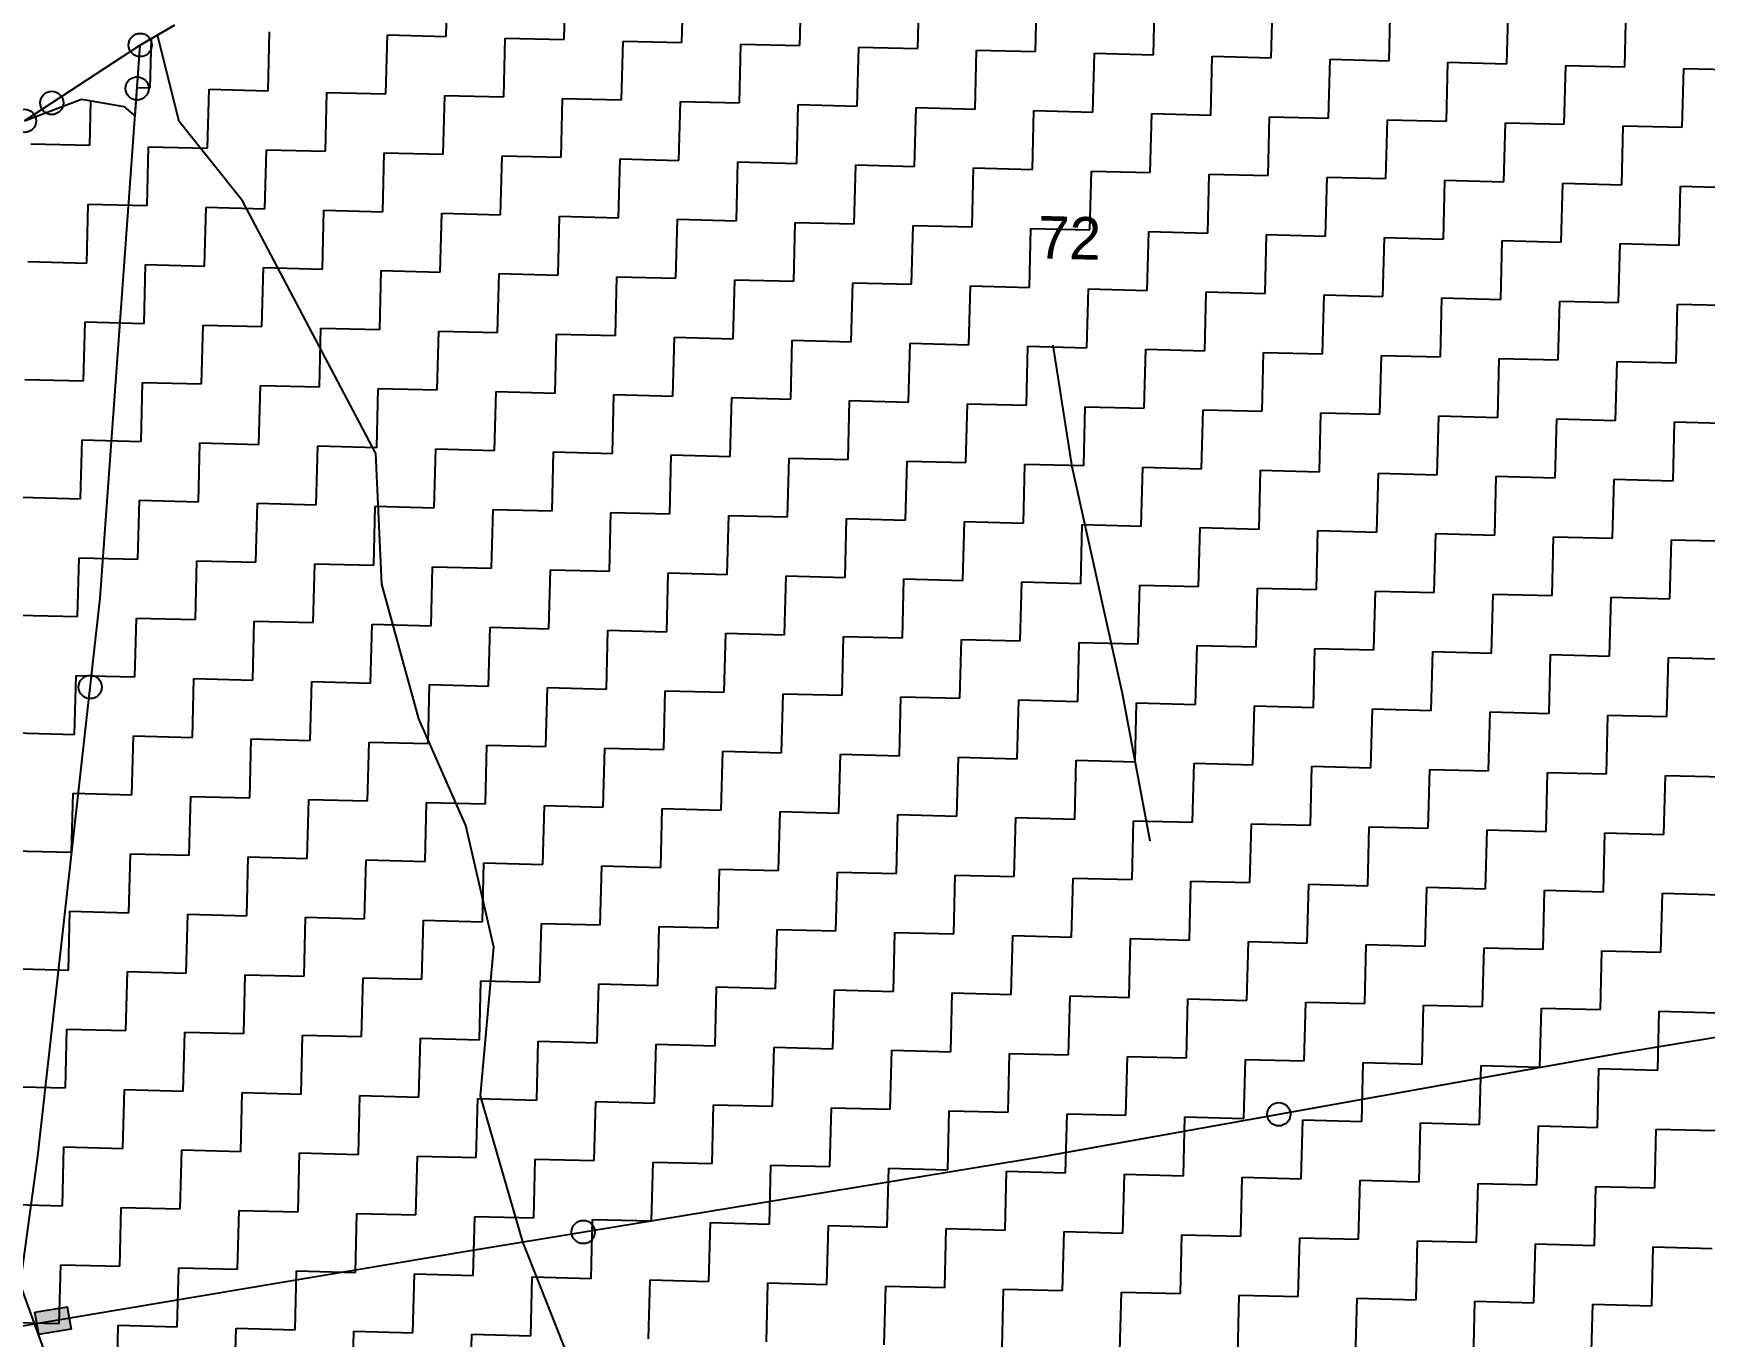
# Model space of a CAD drawing. Header units: metres. Extents: x 295068 to 298038, y 2018465 to 2021372.
# Drawn here: x 295712.2 to 296068.6, y 2019500.6 to 2019778.6 of the extents above; entities that cross this region are included whole.
import ezdxf
from ezdxf.enums import TextEntityAlignment as Align

# ---------------------------------------------------------------- set-up
doc = ezdxf.new("R2010")
doc.units = ezdxf.units.M
doc.header["$MEASUREMENT"] = 0
for name, color, linetype in [('LINE_WATER', 4, 'Continuous'), ('POLY_HATCH', 12, 'Continuous'), ('POLY_PARCEL', 6, 'Continuous'), ('TEXT_PARCEL', 7, 'Continuous')]:
    doc.layers.add(name, color=color, linetype=linetype)
doc.styles.add('TEXT_MAP', font='', dxfattribs={"height": 2.5})
doc.styles.get('TEXT_MAP').set_extended_font_data('Kruti Dev 050')

msp = doc.modelspace()

# ---------------------------------------------------------------- hatches: boundary and pattern name
msp.add_hatch(color=256).paths.add_polyline_path([(295720.19, 2019502.22), (295719.38, 2019506.99), (295712.48, 2019505.83), (295713.29, 2019501.06)])

# ---------------------------------------------------------------- linework, layer by layer
msp.add_lwpolyline([(295648.92, 2019678.11), (295747.06, 2019407.59)])
msp.add_lwpolyline([(295712.48, 2019505.83), (295719.38, 2019506.99), (295720.19, 2019502.22), (295713.29, 2019501.06)], close=True)
for centre in [(295734.95, 2019776.08), (295734.28, 2019766.83), (295716.08, 2019763.73), (295710.24, 2019759.91), (295724.29, 2019639.16), (295977.78, 2019548.04), (295829.44, 2019522.94)]:
    msp.add_circle(centre, 2.48)
at = {"layer": 'LINE_WATER'}
for p, q in [((295743.28, 2019759.76), (295738.62, 2019778.19)), ((295756.76, 2019742.86), (295743.28, 2019759.76)), ((295785.23, 2019688.94), (295756.76, 2019742.86)), ((295933.7, 2019686.13), (295929.63, 2019712.06)), ((295786.5, 2019661.11), (295785.23, 2019688.94)), ((295944.47, 2019637.81), (295933.7, 2019686.13)), ((295794.37, 2019632.39), (295786.5, 2019661.11)), ((295950.34, 2019606.31), (295944.47, 2019637.81)), ((295804.39, 2019609.63), (295794.37, 2019632.39)), ((295810.35, 2019583.66), (295804.39, 2019609.63)), ((295807.54, 2019551.95), (295810.35, 2019583.66)), ((295816.52, 2019520.82), (295807.54, 2019551.95)), ((295829.21, 2019488.79), (295816.52, 2019520.82))]:
    msp.add_line(p, q, dxfattribs=at)
at = {"layer": 'POLY_HATCH', "linetype": 'Continuous'}
for p, q in [((295800.22, 2019777.91), (295800.55, 2019790.48)), ((295825.36, 2019777.26), (295825.68, 2019789.83)), ((295850.49, 2019776.61), (295850.82, 2019789.18)), ((295875.62, 2019775.96), (295875.95, 2019788.53)), ((295900.76, 2019775.32), (295901.08, 2019787.88)), ((295925.89, 2019774.67), (295926.22, 2019787.23)), ((295951.03, 2019774.02), (295951.35, 2019786.59)), ((295976.16, 2019773.37), (295976.48, 2019785.94)), ((296001.29, 2019772.72), (296001.62, 2019785.29)), ((296026.43, 2019772.07), (296026.75, 2019784.64)), ((296051.56, 2019771.43), (296051.88, 2019783.99)), ((295762.2, 2019766.31), (295762.52, 2019778.88)), ((295787.33, 2019765.67), (295787.66, 2019778.23)), ((295787.66, 2019778.23), (295800.22, 2019777.91)), ((295737.07, 2019766.96), (295737.34, 2019777.45)), ((295812.47, 2019765.02), (295812.79, 2019777.58)), ((295812.79, 2019777.58), (295825.36, 2019777.26)), ((295837.6, 2019764.37), (295837.92, 2019776.94)), ((295837.92, 2019776.94), (295850.49, 2019776.61)), ((295862.73, 2019763.72), (295863.06, 2019776.29)), ((295863.06, 2019776.29), (295875.62, 2019775.96)), ((295887.87, 2019763.07), (295888.19, 2019775.64)), ((295888.19, 2019775.64), (295900.76, 2019775.32)), ((295913, 2019762.42), (295913.32, 2019774.99)), ((295913.32, 2019774.99), (295925.89, 2019774.67)), ((295938.13, 2019761.78), (295938.46, 2019774.34)), ((295938.46, 2019774.34), (295951.03, 2019774.02)), ((295963.27, 2019761.13), (295963.59, 2019773.7)), ((295963.59, 2019773.7), (295976.16, 2019773.37)), ((295988.4, 2019760.48), (295988.73, 2019773.05)), ((295988.73, 2019773.05), (296001.29, 2019772.72)), ((296013.53, 2019759.83), (296013.86, 2019772.4)), ((296013.86, 2019772.4), (296026.43, 2019772.07)), ((296038.67, 2019759.18), (296038.99, 2019771.75)), ((296038.99, 2019771.75), (296051.56, 2019771.43)), ((296063.8, 2019758.54), (296064.13, 2019771.1)), ((296064.13, 2019771.1), (296076.69, 2019770.78)), ((295724.18, 2019754.72), (295724.42, 2019764.17)), ((295734.3, 2019767.03), (295737.07, 2019766.96)), ((295749.31, 2019754.07), (295749.63, 2019766.64)), ((295749.63, 2019766.64), (295762.2, 2019766.31)), ((295774.44, 2019753.42), (295774.77, 2019765.99)), ((295774.77, 2019765.99), (295787.33, 2019765.67)), ((295799.58, 2019752.77), (295799.9, 2019765.34)), ((295799.9, 2019765.34), (295812.47, 2019765.02)), ((295824.71, 2019752.13), (295825.03, 2019764.69)), ((295825.03, 2019764.69), (295837.6, 2019764.37)), ((295849.84, 2019751.48), (295850.17, 2019764.05)), ((295850.17, 2019764.05), (295862.73, 2019763.72)), ((295874.98, 2019750.83), (295875.3, 2019763.4)), ((295875.3, 2019763.4), (295887.87, 2019763.07)), ((295900.11, 2019750.18), (295900.43, 2019762.75)), ((295900.43, 2019762.75), (295913, 2019762.42)), ((295925.24, 2019749.53), (295925.57, 2019762.1)), ((295925.57, 2019762.1), (295938.13, 2019761.78)), ((295950.38, 2019748.89), (295950.7, 2019761.45)), ((295950.7, 2019761.45), (295963.27, 2019761.13)), ((295975.51, 2019748.24), (295975.83, 2019760.8)), ((295975.83, 2019760.8), (295988.4, 2019760.48)), ((296000.64, 2019747.59), (296000.97, 2019760.16)), ((296000.97, 2019760.16), (296013.53, 2019759.83)), ((296025.78, 2019746.94), (296026.1, 2019759.51)), ((296026.1, 2019759.51), (296038.67, 2019759.18)), ((296050.91, 2019746.29), (296051.23, 2019758.86)), ((296051.23, 2019758.86), (296063.8, 2019758.54)), ((295711.61, 2019755.04), (295724.18, 2019754.72)), ((295736.42, 2019741.83), (295736.74, 2019754.4)), ((295736.74, 2019754.4), (295749.31, 2019754.07)), ((295761.55, 2019741.18), (295761.88, 2019753.75)), ((295761.88, 2019753.75), (295774.44, 2019753.42)), ((295786.69, 2019740.53), (295787.01, 2019753.1)), ((295787.01, 2019753.1), (295799.58, 2019752.77)), ((295811.82, 2019739.88), (295812.14, 2019752.45)), ((295812.14, 2019752.45), (295824.71, 2019752.13)), ((295836.95, 2019739.24), (295837.28, 2019751.8)), ((295837.28, 2019751.8), (295849.84, 2019751.48)), ((295862.09, 2019738.59), (295862.41, 2019751.15)), ((295862.41, 2019751.15), (295874.98, 2019750.83)), ((295887.22, 2019737.94), (295887.54, 2019750.51)), ((295887.54, 2019750.51), (295900.11, 2019750.18)), ((295912.35, 2019737.29), (295912.68, 2019749.86)), ((295912.68, 2019749.86), (295925.24, 2019749.53)), ((295937.49, 2019736.64), (295937.81, 2019749.21)), ((295937.81, 2019749.21), (295950.38, 2019748.89)), ((295962.62, 2019735.99), (295962.94, 2019748.56)), ((295962.94, 2019748.56), (295975.51, 2019748.24)), ((295987.75, 2019735.35), (295988.08, 2019747.91)), ((295988.08, 2019747.91), (296000.64, 2019747.59)), ((296012.89, 2019734.7), (296013.21, 2019747.27)), ((296013.21, 2019747.27), (296025.78, 2019746.94)), ((296038.02, 2019734.05), (296038.34, 2019746.62)), ((296038.34, 2019746.62), (296050.91, 2019746.29)), ((296063.15, 2019733.4), (296063.48, 2019745.97)), ((296063.48, 2019745.97), (296076.04, 2019745.64)), ((295723.53, 2019729.59), (295723.85, 2019742.15)), ((295723.85, 2019742.15), (295736.42, 2019741.83)), ((295748.66, 2019728.94), (295748.99, 2019741.5)), ((295748.99, 2019741.5), (295761.55, 2019741.18)), ((295773.79, 2019728.29), (295774.12, 2019740.86)), ((295774.12, 2019740.86), (295786.69, 2019740.53)), ((295798.93, 2019727.64), (295799.25, 2019740.21)), ((295799.25, 2019740.21), (295811.82, 2019739.88)), ((295824.06, 2019726.99), (295824.39, 2019739.56)), ((295824.39, 2019739.56), (295836.95, 2019739.24)), ((295849.19, 2019726.35), (295849.52, 2019738.91)), ((295849.52, 2019738.91), (295862.09, 2019738.59)), ((295874.33, 2019725.7), (295874.65, 2019738.26)), ((295874.65, 2019738.26), (295887.22, 2019737.94)), ((295899.46, 2019725.05), (295899.79, 2019737.62)), ((295899.79, 2019737.62), (295912.35, 2019737.29)), ((295924.6, 2019724.4), (295924.92, 2019736.97)), ((295924.92, 2019736.97), (295937.49, 2019736.64)), ((295949.73, 2019723.75), (295950.05, 2019736.32)), ((295950.05, 2019736.32), (295962.62, 2019735.99)), ((295974.86, 2019723.1), (295975.19, 2019735.67)), ((295975.19, 2019735.67), (295987.75, 2019735.35)), ((296000, 2019722.46), (296000.32, 2019735.02)), ((296000.32, 2019735.02), (296012.89, 2019734.7)), ((296025.13, 2019721.81), (296025.45, 2019734.37)), ((296025.45, 2019734.37), (296038.02, 2019734.05)), ((296050.26, 2019721.16), (296050.59, 2019733.73)), ((296050.59, 2019733.73), (296063.15, 2019733.4)), ((295710.96, 2019729.91), (295723.53, 2019729.59)), ((295735.77, 2019716.7), (295736.09, 2019729.26)), ((295736.09, 2019729.26), (295748.66, 2019728.94)), ((295760.9, 2019716.05), (295761.23, 2019728.61)), ((295761.23, 2019728.61), (295773.79, 2019728.29)), ((295786.04, 2019715.4), (295786.36, 2019727.97)), ((295786.36, 2019727.97), (295798.93, 2019727.64)), ((295811.17, 2019714.75), (295811.49, 2019727.32)), ((295811.49, 2019727.32), (295824.06, 2019726.99)), ((295836.3, 2019714.1), (295836.63, 2019726.67)), ((295836.63, 2019726.67), (295849.19, 2019726.35)), ((295861.44, 2019713.45), (295861.76, 2019726.02)), ((295861.76, 2019726.02), (295874.33, 2019725.7)), ((295886.57, 2019712.81), (295886.9, 2019725.37)), ((295886.9, 2019725.37), (295899.46, 2019725.05)), ((295911.7, 2019712.16), (295912.03, 2019724.72)), ((295912.03, 2019724.72), (295924.6, 2019724.4)), ((295936.84, 2019711.51), (295937.16, 2019724.08)), ((295937.16, 2019724.08), (295949.73, 2019723.75)), ((295961.97, 2019710.86), (295962.3, 2019723.43)), ((295962.3, 2019723.43), (295974.86, 2019723.1)), ((295987.1, 2019710.21), (295987.43, 2019722.78)), ((295987.43, 2019722.78), (296000, 2019722.46)), ((296012.24, 2019709.57), (296012.56, 2019722.13)), ((296012.56, 2019722.13), (296025.13, 2019721.81)), ((296037.37, 2019708.92), (296037.7, 2019721.48)), ((296037.7, 2019721.48), (296050.26, 2019721.16)), ((296062.5, 2019708.27), (296062.83, 2019720.84)), ((296062.83, 2019720.84), (296075.4, 2019720.51)), ((295722.88, 2019704.45), (295723.2, 2019717.02)), ((295723.2, 2019717.02), (295735.77, 2019716.7)), ((295748.01, 2019703.8), (295748.34, 2019716.37)), ((295748.34, 2019716.37), (295760.9, 2019716.05)), ((295773.15, 2019703.16), (295773.47, 2019715.72)), ((295773.47, 2019715.72), (295786.04, 2019715.4)), ((295798.28, 2019702.51), (295798.6, 2019715.07)), ((295798.6, 2019715.07), (295811.17, 2019714.75)), ((295823.41, 2019701.86), (295823.74, 2019714.43)), ((295823.74, 2019714.43), (295836.3, 2019714.1)), ((295848.55, 2019701.21), (295848.87, 2019713.78)), ((295848.87, 2019713.78), (295861.44, 2019713.45)), ((295873.68, 2019700.56), (295874, 2019713.13)), ((295874, 2019713.13), (295886.57, 2019712.81)), ((295898.81, 2019699.92), (295899.14, 2019712.48)), ((295899.14, 2019712.48), (295911.7, 2019712.16)), ((295923.95, 2019699.27), (295924.27, 2019711.83)), ((295924.27, 2019711.83), (295936.84, 2019711.51)), ((295949.08, 2019698.62), (295949.4, 2019711.19)), ((295949.4, 2019711.19), (295961.97, 2019710.86)), ((295974.21, 2019697.97), (295974.54, 2019710.54)), ((295974.54, 2019710.54), (295987.1, 2019710.21)), ((295999.35, 2019697.32), (295999.67, 2019709.89)), ((295999.67, 2019709.89), (296012.24, 2019709.57)), ((296024.48, 2019696.67), (296024.8, 2019709.24)), ((296024.8, 2019709.24), (296037.37, 2019708.92)), ((296049.61, 2019696.03), (296049.94, 2019708.59)), ((296049.94, 2019708.59), (296062.5, 2019708.27)), ((295710.31, 2019704.78), (295722.88, 2019704.45)), ((295735.12, 2019691.56), (295735.45, 2019704.13)), ((295735.45, 2019704.13), (295748.01, 2019703.8)), ((295760.26, 2019690.91), (295760.58, 2019703.48)), ((295760.58, 2019703.48), (295773.15, 2019703.16)), ((295785.39, 2019690.27), (295785.71, 2019702.83)), ((295785.71, 2019702.83), (295798.28, 2019702.51)), ((295810.52, 2019689.62), (295810.85, 2019702.18)), ((295810.85, 2019702.18), (295823.41, 2019701.86)), ((295835.66, 2019688.97), (295835.98, 2019701.54)), ((295835.98, 2019701.54), (295848.55, 2019701.21)), ((295860.79, 2019688.32), (295861.11, 2019700.89)), ((295861.11, 2019700.89), (295873.68, 2019700.56)), ((295885.92, 2019687.67), (295886.25, 2019700.24)), ((295886.25, 2019700.24), (295898.81, 2019699.92)), ((295911.06, 2019687.02), (295911.38, 2019699.59)), ((295911.38, 2019699.59), (295923.95, 2019699.27)), ((295936.19, 2019686.38), (295936.51, 2019698.94)), ((295936.51, 2019698.94), (295949.08, 2019698.62)), ((295961.32, 2019685.73), (295961.65, 2019698.29)), ((295961.65, 2019698.29), (295974.21, 2019697.97)), ((295986.46, 2019685.08), (295986.78, 2019697.65)), ((295986.78, 2019697.65), (295999.35, 2019697.32)), ((296011.59, 2019684.43), (296011.91, 2019697)), ((296011.91, 2019697), (296024.48, 2019696.67)), ((296036.72, 2019683.78), (296037.05, 2019696.35)), ((296037.05, 2019696.35), (296049.61, 2019696.03)), ((296061.86, 2019683.14), (296062.18, 2019695.7)), ((296062.18, 2019695.7), (296074.75, 2019695.38)), ((295722.23, 2019679.32), (295722.56, 2019691.89)), ((295722.56, 2019691.89), (295735.12, 2019691.56)), ((295747.36, 2019678.67), (295747.69, 2019691.24)), ((295747.69, 2019691.24), (295760.26, 2019690.91)), ((295772.5, 2019678.02), (295772.82, 2019690.59)), ((295772.82, 2019690.59), (295785.39, 2019690.27)), ((295797.63, 2019677.37), (295797.96, 2019689.94)), ((295797.96, 2019689.94), (295810.52, 2019689.62)), ((295822.77, 2019676.73), (295823.09, 2019689.29)), ((295823.09, 2019689.29), (295835.66, 2019688.97)), ((295847.9, 2019676.08), (295848.22, 2019688.65)), ((295848.22, 2019688.65), (295860.79, 2019688.32)), ((295873.03, 2019675.43), (295873.36, 2019688)), ((295873.36, 2019688), (295885.92, 2019687.67)), ((295898.17, 2019674.78), (295898.49, 2019687.35)), ((295898.49, 2019687.35), (295911.06, 2019687.02)), ((295923.3, 2019674.13), (295923.62, 2019686.7)), ((295923.62, 2019686.7), (295936.19, 2019686.38)), ((295948.43, 2019673.49), (295948.76, 2019686.05)), ((295948.76, 2019686.05), (295961.32, 2019685.73)), ((295973.57, 2019672.84), (295973.89, 2019685.4)), ((295973.89, 2019685.4), (295986.46, 2019685.08)), ((295998.7, 2019672.19), (295999.02, 2019684.76)), ((295999.02, 2019684.76), (296011.59, 2019684.43)), ((296023.83, 2019671.54), (296024.16, 2019684.11)), ((296024.16, 2019684.11), (296036.72, 2019683.78)), ((296048.97, 2019670.89), (296049.29, 2019683.46)), ((296049.29, 2019683.46), (296061.86, 2019683.14)), ((295709.66, 2019679.64), (295722.23, 2019679.32)), ((295734.47, 2019666.43), (295734.8, 2019679)), ((295734.8, 2019679), (295747.36, 2019678.67)), ((295759.61, 2019665.78), (295759.93, 2019678.35)), ((295759.93, 2019678.35), (295772.5, 2019678.02)), ((295784.74, 2019665.13), (295785.07, 2019677.7)), ((295785.07, 2019677.7), (295797.63, 2019677.37)), ((295809.87, 2019664.48), (295810.2, 2019677.05)), ((295810.2, 2019677.05), (295822.77, 2019676.73)), ((295835.01, 2019663.84), (295835.33, 2019676.4)), ((295835.33, 2019676.4), (295847.9, 2019676.08)), ((295860.14, 2019663.19), (295860.47, 2019675.75)), ((295860.47, 2019675.75), (295873.03, 2019675.43)), ((295885.27, 2019662.54), (295885.6, 2019675.11)), ((295885.6, 2019675.11), (295898.17, 2019674.78)), ((295910.41, 2019661.89), (295910.73, 2019674.46)), ((295910.73, 2019674.46), (295923.3, 2019674.13)), ((295935.54, 2019661.24), (295935.87, 2019673.81)), ((295935.87, 2019673.81), (295948.43, 2019673.49)), ((295960.67, 2019660.59), (295961, 2019673.16)), ((295961, 2019673.16), (295973.57, 2019672.84)), ((295985.81, 2019659.95), (295986.13, 2019672.51)), ((295986.13, 2019672.51), (295998.7, 2019672.19)), ((296010.94, 2019659.3), (296011.27, 2019671.87)), ((296011.27, 2019671.87), (296023.83, 2019671.54)), ((296036.08, 2019658.65), (296036.4, 2019671.22)), ((296036.4, 2019671.22), (296048.97, 2019670.89)), ((296061.21, 2019658), (296061.53, 2019670.57)), ((296061.53, 2019670.57), (296074.1, 2019670.24)), ((295721.58, 2019654.19), (295721.91, 2019666.75)), ((295721.91, 2019666.75), (295734.47, 2019666.43)), ((295746.72, 2019653.54), (295747.04, 2019666.1)), ((295747.04, 2019666.1), (295759.61, 2019665.78)), ((295771.85, 2019652.89), (295772.17, 2019665.46)), ((295772.17, 2019665.46), (295784.74, 2019665.13)), ((295796.98, 2019652.24), (295797.31, 2019664.81)), ((295797.31, 2019664.81), (295809.87, 2019664.48)), ((295822.12, 2019651.59), (295822.44, 2019664.16)), ((295822.44, 2019664.16), (295835.01, 2019663.84)), ((295847.25, 2019650.94), (295847.57, 2019663.51)), ((295847.57, 2019663.51), (295860.14, 2019663.19)), ((295872.38, 2019650.3), (295872.71, 2019662.86)), ((295872.71, 2019662.86), (295885.27, 2019662.54)), ((295897.52, 2019649.65), (295897.84, 2019662.22)), ((295897.84, 2019662.22), (295910.41, 2019661.89)), ((295922.65, 2019649), (295922.97, 2019661.57)), ((295922.97, 2019661.57), (295935.54, 2019661.24)), ((295947.78, 2019648.35), (295948.11, 2019660.92)), ((295948.11, 2019660.92), (295960.67, 2019660.59)), ((295972.92, 2019647.7), (295973.24, 2019660.27)), ((295973.24, 2019660.27), (295985.81, 2019659.95)), ((295998.05, 2019647.06), (295998.37, 2019659.62)), ((295998.37, 2019659.62), (296010.94, 2019659.3)), ((296023.18, 2019646.41), (296023.51, 2019658.97)), ((296023.51, 2019658.97), (296036.08, 2019658.65)), ((296048.32, 2019645.76), (296048.64, 2019658.33)), ((296048.64, 2019658.33), (296061.21, 2019658)), ((295709.02, 2019654.51), (295721.58, 2019654.19)), ((295733.83, 2019641.3), (295734.15, 2019653.86)), ((295734.15, 2019653.86), (295746.72, 2019653.54)), ((295758.96, 2019640.65), (295759.28, 2019653.21)), ((295759.28, 2019653.21), (295771.85, 2019652.89)), ((295784.09, 2019640), (295784.42, 2019652.57)), ((295784.42, 2019652.57), (295796.98, 2019652.24)), ((295809.23, 2019639.35), (295809.55, 2019651.92)), ((295809.55, 2019651.92), (295822.12, 2019651.59)), ((295834.36, 2019638.7), (295834.68, 2019651.27)), ((295834.68, 2019651.27), (295847.25, 2019650.94)), ((295859.49, 2019638.05), (295859.82, 2019650.62)), ((295859.82, 2019650.62), (295872.38, 2019650.3)), ((295884.63, 2019637.41), (295884.95, 2019649.97)), ((295884.95, 2019649.97), (295897.52, 2019649.65)), ((295909.76, 2019636.76), (295910.08, 2019649.32)), ((295910.08, 2019649.32), (295922.65, 2019649)), ((295934.89, 2019636.11), (295935.22, 2019648.68)), ((295935.22, 2019648.68), (295947.78, 2019648.35)), ((295960.03, 2019635.46), (295960.35, 2019648.03)), ((295960.35, 2019648.03), (295972.92, 2019647.7)), ((295985.16, 2019634.81), (295985.48, 2019647.38)), ((295985.48, 2019647.38), (295998.05, 2019647.06)), ((296010.29, 2019634.16), (296010.62, 2019646.73)), ((296010.62, 2019646.73), (296023.18, 2019646.41)), ((296035.43, 2019633.52), (296035.75, 2019646.08)), ((296035.75, 2019646.08), (296048.32, 2019645.76)), ((296060.56, 2019632.87), (296060.88, 2019645.44)), ((296060.88, 2019645.44), (296073.45, 2019645.11)), ((295720.94, 2019629.05), (295721.26, 2019641.62)), ((295721.26, 2019641.62), (295733.83, 2019641.3)), ((295746.07, 2019628.4), (295746.39, 2019640.97)), ((295746.39, 2019640.97), (295758.96, 2019640.65)), ((295771.2, 2019627.76), (295771.53, 2019640.32)), ((295771.53, 2019640.32), (295784.09, 2019640)), ((295796.34, 2019627.11), (295796.66, 2019639.67)), ((295796.66, 2019639.67), (295809.23, 2019639.35)), ((295821.47, 2019626.46), (295821.79, 2019639.03)), ((295821.79, 2019639.03), (295834.36, 2019638.7)), ((295846.6, 2019625.81), (295846.93, 2019638.38)), ((295846.93, 2019638.38), (295859.49, 2019638.05)), ((295871.74, 2019625.16), (295872.06, 2019637.73)), ((295872.06, 2019637.73), (295884.63, 2019637.41)), ((295896.87, 2019624.52), (295897.19, 2019637.08)), ((295897.19, 2019637.08), (295909.76, 2019636.76)), ((295922, 2019623.87), (295922.33, 2019636.43)), ((295922.33, 2019636.43), (295934.89, 2019636.11)), ((295947.14, 2019623.22), (295947.46, 2019635.79)), ((295947.46, 2019635.79), (295960.03, 2019635.46)), ((295972.27, 2019622.57), (295972.59, 2019635.14)), ((295972.59, 2019635.14), (295985.16, 2019634.81)), ((295997.4, 2019621.92), (295997.73, 2019634.49)), ((295997.73, 2019634.49), (296010.29, 2019634.16)), ((296022.54, 2019621.27), (296022.86, 2019633.84)), ((296022.86, 2019633.84), (296035.43, 2019633.52)), ((296047.67, 2019620.63), (296047.99, 2019633.19)), ((296047.99, 2019633.19), (296060.56, 2019632.87)), ((295708.37, 2019629.38), (295720.94, 2019629.05)), ((295733.18, 2019616.16), (295733.5, 2019628.73)), ((295733.5, 2019628.73), (295746.07, 2019628.4)), ((295758.31, 2019615.51), (295758.64, 2019628.08)), ((295758.64, 2019628.08), (295771.2, 2019627.76)), ((295783.44, 2019614.87), (295783.77, 2019627.43)), ((295783.77, 2019627.43), (295796.34, 2019627.11)), ((295808.58, 2019614.22), (295808.9, 2019626.78)), ((295808.9, 2019626.78), (295821.47, 2019626.46)), ((295833.71, 2019613.57), (295834.04, 2019626.14)), ((295834.04, 2019626.14), (295846.6, 2019625.81)), ((295858.84, 2019612.92), (295859.17, 2019625.49)), ((295859.17, 2019625.49), (295871.74, 2019625.16)), ((295883.98, 2019612.27), (295884.3, 2019624.84)), ((295884.3, 2019624.84), (295896.87, 2019624.52)), ((295909.11, 2019611.62), (295909.44, 2019624.19)), ((295909.44, 2019624.19), (295922, 2019623.87)), ((295934.25, 2019610.98), (295934.57, 2019623.54)), ((295934.57, 2019623.54), (295947.14, 2019623.22)), ((295959.38, 2019610.33), (295959.7, 2019622.89)), ((295959.7, 2019622.89), (295972.27, 2019622.57)), ((295984.51, 2019609.68), (295984.84, 2019622.25)), ((295984.84, 2019622.25), (295997.4, 2019621.92)), ((296009.65, 2019609.03), (296009.97, 2019621.6)), ((296009.97, 2019621.6), (296022.54, 2019621.27)), ((296034.78, 2019608.38), (296035.1, 2019620.95)), ((296035.1, 2019620.95), (296047.67, 2019620.63)), ((296059.91, 2019607.74), (296060.24, 2019620.3)), ((296060.24, 2019620.3), (296072.8, 2019619.98)), ((295720.29, 2019603.92), (295720.61, 2019616.49)), ((295720.61, 2019616.49), (295733.18, 2019616.16)), ((295745.42, 2019603.27), (295745.74, 2019615.84)), ((295745.74, 2019615.84), (295758.31, 2019615.51)), ((295770.55, 2019602.62), (295770.88, 2019615.19)), ((295770.88, 2019615.19), (295783.44, 2019614.87)), ((295795.69, 2019601.97), (295796.01, 2019614.54)), ((295796.01, 2019614.54), (295808.58, 2019614.22)), ((295820.82, 2019601.33), (295821.14, 2019613.89)), ((295821.14, 2019613.89), (295833.71, 2019613.57)), ((295845.95, 2019600.68), (295846.28, 2019613.24)), ((295846.28, 2019613.24), (295858.84, 2019612.92)), ((295871.09, 2019600.03), (295871.41, 2019612.6)), ((295871.41, 2019612.6), (295883.98, 2019612.27)), ((295896.22, 2019599.38), (295896.54, 2019611.95)), ((295896.54, 2019611.95), (295909.11, 2019611.62)), ((295921.35, 2019598.73), (295921.68, 2019611.3)), ((295921.68, 2019611.3), (295934.25, 2019610.98)), ((295946.49, 2019598.09), (295946.81, 2019610.65)), ((295946.81, 2019610.65), (295959.38, 2019610.33)), ((295971.62, 2019597.44), (295971.95, 2019610)), ((295971.95, 2019610), (295984.51, 2019609.68)), ((295996.75, 2019596.79), (295997.08, 2019609.36)), ((295997.08, 2019609.36), (296009.65, 2019609.03)), ((296021.89, 2019596.14), (296022.21, 2019608.71)), ((296022.21, 2019608.71), (296034.78, 2019608.38)), ((296047.02, 2019595.49), (296047.35, 2019608.06)), ((296047.35, 2019608.06), (296059.91, 2019607.74)), ((295707.72, 2019604.24), (295720.29, 2019603.92)), ((295732.53, 2019591.03), (295732.85, 2019603.59)), ((295732.85, 2019603.59), (295745.42, 2019603.27)), ((295757.66, 2019590.38), (295757.99, 2019602.95)), ((295757.99, 2019602.95), (295770.55, 2019602.62)), ((295782.8, 2019589.73), (295783.12, 2019602.3)), ((295783.12, 2019602.3), (295795.69, 2019601.97)), ((295807.93, 2019589.08), (295808.25, 2019601.65)), ((295808.25, 2019601.65), (295820.82, 2019601.33)), ((295833.06, 2019588.44), (295833.39, 2019601)), ((295833.39, 2019601), (295845.95, 2019600.68)), ((295858.2, 2019587.79), (295858.52, 2019600.35)), ((295858.52, 2019600.35), (295871.09, 2019600.03)), ((295883.33, 2019587.14), (295883.65, 2019599.71)), ((295883.65, 2019599.71), (295896.22, 2019599.38)), ((295908.46, 2019586.49), (295908.79, 2019599.06)), ((295908.79, 2019599.06), (295921.35, 2019598.73)), ((295933.6, 2019585.84), (295933.92, 2019598.41)), ((295933.92, 2019598.41), (295946.49, 2019598.09)), ((295958.73, 2019585.19), (295959.05, 2019597.76)), ((295959.05, 2019597.76), (295971.62, 2019597.44)), ((295983.86, 2019584.55), (295984.19, 2019597.11)), ((295984.19, 2019597.11), (295996.75, 2019596.79)), ((296009, 2019583.9), (296009.32, 2019596.46)), ((296009.32, 2019596.46), (296021.89, 2019596.14)), ((296034.13, 2019583.25), (296034.45, 2019595.82)), ((296034.45, 2019595.82), (296047.02, 2019595.49)), ((296059.26, 2019582.6), (296059.59, 2019595.17)), ((296059.59, 2019595.17), (296072.15, 2019594.84)), ((295719.64, 2019578.79), (295719.96, 2019591.35)), ((295719.96, 2019591.35), (295732.53, 2019591.03)), ((295744.77, 2019578.14), (295745.1, 2019590.7)), ((295745.1, 2019590.7), (295757.66, 2019590.38)), ((295769.91, 2019577.49), (295770.23, 2019590.06)), ((295770.23, 2019590.06), (295782.8, 2019589.73)), ((295795.04, 2019576.84), (295795.36, 2019589.41)), ((295795.36, 2019589.41), (295807.93, 2019589.08)), ((295820.17, 2019576.19), (295820.5, 2019588.76)), ((295820.5, 2019588.76), (295833.06, 2019588.44)), ((295845.31, 2019575.54), (295845.63, 2019588.11)), ((295845.63, 2019588.11), (295858.2, 2019587.79)), ((295870.44, 2019574.9), (295870.76, 2019587.46)), ((295870.76, 2019587.46), (295883.33, 2019587.14)), ((295895.57, 2019574.25), (295895.9, 2019586.81)), ((295895.9, 2019586.81), (295908.46, 2019586.49)), ((295920.71, 2019573.6), (295921.03, 2019586.17)), ((295921.03, 2019586.17), (295933.6, 2019585.84)), ((295945.84, 2019572.95), (295946.16, 2019585.52)), ((295946.16, 2019585.52), (295958.73, 2019585.19)), ((295970.97, 2019572.3), (295971.3, 2019584.87)), ((295971.3, 2019584.87), (295983.86, 2019584.55)), ((295996.11, 2019571.66), (295996.43, 2019584.22)), ((295996.43, 2019584.22), (296009, 2019583.9)), ((296021.24, 2019571.01), (296021.56, 2019583.57)), ((296021.56, 2019583.57), (296034.13, 2019583.25)), ((296046.37, 2019570.36), (296046.7, 2019582.93)), ((296046.7, 2019582.93), (296059.26, 2019582.6)), ((295707.07, 2019579.11), (295719.64, 2019578.79)), ((295731.88, 2019565.89), (295732.21, 2019578.46)), ((295732.21, 2019578.46), (295744.77, 2019578.14)), ((295757.01, 2019565.25), (295757.34, 2019577.81)), ((295757.34, 2019577.81), (295769.91, 2019577.49)), ((295782.15, 2019564.6), (295782.47, 2019577.17)), ((295782.47, 2019577.17), (295795.04, 2019576.84)), ((295807.28, 2019563.95), (295807.61, 2019576.52)), ((295807.61, 2019576.52), (295820.17, 2019576.19)), ((295832.41, 2019563.3), (295832.74, 2019575.87)), ((295832.74, 2019575.87), (295845.31, 2019575.54)), ((295857.55, 2019562.65), (295857.87, 2019575.22)), ((295857.87, 2019575.22), (295870.44, 2019574.9)), ((295882.68, 2019562.01), (295883.01, 2019574.57)), ((295883.01, 2019574.57), (295895.57, 2019574.25)), ((295907.82, 2019561.36), (295908.14, 2019573.92)), ((295908.14, 2019573.92), (295920.71, 2019573.6)), ((295932.95, 2019560.71), (295933.27, 2019573.28)), ((295933.27, 2019573.28), (295945.84, 2019572.95)), ((295958.08, 2019560.06), (295958.41, 2019572.63)), ((295958.41, 2019572.63), (295970.97, 2019572.3)), ((295983.22, 2019559.41), (295983.54, 2019571.98)), ((295983.54, 2019571.98), (295996.11, 2019571.66)), ((296008.35, 2019558.76), (296008.67, 2019571.33)), ((296008.67, 2019571.33), (296021.24, 2019571.01)), ((296033.48, 2019558.12), (296033.81, 2019570.68)), ((296033.81, 2019570.68), (296046.37, 2019570.36)), ((296058.62, 2019557.47), (296058.94, 2019570.03)), ((296058.94, 2019570.03), (296071.51, 2019569.71)), ((295718.99, 2019553.65), (295719.31, 2019566.22)), ((295719.31, 2019566.22), (295731.88, 2019565.89)), ((295744.12, 2019553), (295744.45, 2019565.57)), ((295744.45, 2019565.57), (295757.01, 2019565.25)), ((295769.26, 2019552.36), (295769.58, 2019564.92)), ((295769.58, 2019564.92), (295782.15, 2019564.6)), ((295794.39, 2019551.71), (295794.71, 2019564.27)), ((295794.71, 2019564.27), (295807.28, 2019563.95)), ((295819.52, 2019551.06), (295819.85, 2019563.63)), ((295819.85, 2019563.63), (295832.41, 2019563.3)), ((295844.66, 2019550.41), (295844.98, 2019562.98)), ((295844.98, 2019562.98), (295857.55, 2019562.65)), ((295869.79, 2019549.76), (295870.12, 2019562.33)), ((295870.12, 2019562.33), (295882.68, 2019562.01)), ((295894.92, 2019549.11), (295895.25, 2019561.68)), ((295895.25, 2019561.68), (295907.82, 2019561.36)), ((295920.06, 2019548.47), (295920.38, 2019561.03)), ((295920.38, 2019561.03), (295932.95, 2019560.71)), ((295945.19, 2019547.82), (295945.52, 2019560.39)), ((295945.52, 2019560.39), (295958.08, 2019560.06)), ((295970.32, 2019547.17), (295970.65, 2019559.74)), ((295970.65, 2019559.74), (295983.22, 2019559.41)), ((295995.46, 2019546.52), (295995.78, 2019559.09)), ((295995.78, 2019559.09), (296008.35, 2019558.76)), ((296020.59, 2019545.87), (296020.92, 2019558.44)), ((296020.92, 2019558.44), (296033.48, 2019558.12)), ((296045.72, 2019545.23), (296046.05, 2019557.79)), ((296046.05, 2019557.79), (296058.62, 2019557.47)), ((295706.42, 2019553.98), (295718.99, 2019553.65)), ((295731.23, 2019540.76), (295731.56, 2019553.33)), ((295731.56, 2019553.33), (295744.12, 2019553)), ((295756.37, 2019540.11), (295756.69, 2019552.68)), ((295756.69, 2019552.68), (295769.26, 2019552.36)), ((295781.5, 2019539.47), (295781.82, 2019552.03)), ((295781.82, 2019552.03), (295794.39, 2019551.71)), ((295806.63, 2019538.82), (295806.96, 2019551.38)), ((295806.96, 2019551.38), (295819.52, 2019551.06)), ((295831.77, 2019538.17), (295832.09, 2019550.74)), ((295832.09, 2019550.74), (295844.66, 2019550.41)), ((295856.9, 2019537.52), (295857.22, 2019550.09)), ((295857.22, 2019550.09), (295869.79, 2019549.76)), ((295882.03, 2019536.87), (295882.36, 2019549.44)), ((295882.36, 2019549.44), (295894.92, 2019549.11)), ((295907.17, 2019536.22), (295907.49, 2019548.79)), ((295907.49, 2019548.79), (295920.06, 2019548.47)), ((295932.3, 2019535.58), (295932.62, 2019548.14)), ((295932.62, 2019548.14), (295945.19, 2019547.82)), ((295957.43, 2019534.93), (295957.76, 2019547.49)), ((295957.76, 2019547.49), (295970.32, 2019547.17)), ((295982.57, 2019534.28), (295982.89, 2019546.85)), ((295982.89, 2019546.85), (295995.46, 2019546.52)), ((296007.7, 2019533.63), (296008.02, 2019546.2)), ((296008.02, 2019546.2), (296020.59, 2019545.87)), ((296032.83, 2019532.98), (296033.16, 2019545.55)), ((296033.16, 2019545.55), (296045.72, 2019545.23)), ((296057.97, 2019532.33), (296058.29, 2019544.9)), ((296058.29, 2019544.9), (296070.86, 2019544.58)), ((295718.34, 2019528.52), (295718.67, 2019541.09)), ((295718.67, 2019541.09), (295731.23, 2019540.76)), ((295743.48, 2019527.87), (295743.8, 2019540.44)), ((295743.8, 2019540.44), (295756.37, 2019540.11)), ((295768.61, 2019527.22), (295768.93, 2019539.79)), ((295768.93, 2019539.79), (295781.5, 2019539.47)), ((295793.74, 2019526.57), (295794.07, 2019539.14)), ((295794.07, 2019539.14), (295806.63, 2019538.82)), ((295818.88, 2019525.93), (295819.2, 2019538.49)), ((295819.2, 2019538.49), (295831.77, 2019538.17)), ((295844.01, 2019525.28), (295844.33, 2019537.84)), ((295844.33, 2019537.84), (295856.9, 2019537.52)), ((295869.14, 2019524.63), (295869.47, 2019537.2)), ((295869.47, 2019537.2), (295882.03, 2019536.87)), ((295894.28, 2019523.98), (295894.6, 2019536.55)), ((295894.6, 2019536.55), (295907.17, 2019536.22)), ((295919.41, 2019523.33), (295919.73, 2019535.9)), ((295919.73, 2019535.9), (295932.3, 2019535.58)), ((295944.54, 2019522.69), (295944.87, 2019535.25)), ((295944.87, 2019535.25), (295957.43, 2019534.93)), ((295969.68, 2019522.04), (295970, 2019534.6)), ((295970, 2019534.6), (295982.57, 2019534.28)), ((295994.81, 2019521.39), (295995.13, 2019533.96)), ((295995.13, 2019533.96), (296007.7, 2019533.63)), ((296019.94, 2019520.74), (296020.27, 2019533.31)), ((296020.27, 2019533.31), (296032.83, 2019532.98)), ((296045.08, 2019520.09), (296045.4, 2019532.66)), ((296045.4, 2019532.66), (296057.97, 2019532.33)), ((295705.78, 2019528.84), (295718.34, 2019528.52)), ((295730.58, 2019515.63), (295730.91, 2019528.19)), ((295730.91, 2019528.19), (295743.48, 2019527.87)), ((295755.72, 2019514.98), (295756.04, 2019527.55)), ((295756.04, 2019527.55), (295768.61, 2019527.22)), ((295780.85, 2019514.33), (295781.18, 2019526.9)), ((295781.18, 2019526.9), (295793.74, 2019526.57)), ((295805.99, 2019513.68), (295806.31, 2019526.25)), ((295806.31, 2019526.25), (295818.88, 2019525.93)), ((295831.12, 2019513.04), (295831.44, 2019525.6)), ((295831.44, 2019525.6), (295844.01, 2019525.28)), ((295856.25, 2019512.39), (295856.58, 2019524.95)), ((295856.58, 2019524.95), (295869.14, 2019524.63)), ((295881.39, 2019511.74), (295881.71, 2019524.31)), ((295881.71, 2019524.31), (295894.28, 2019523.98)), ((295906.52, 2019511.09), (295906.84, 2019523.66)), ((295906.84, 2019523.66), (295919.41, 2019523.33)), ((295931.65, 2019510.44), (295931.98, 2019523.01)), ((295931.98, 2019523.01), (295944.54, 2019522.69)), ((295956.79, 2019509.79), (295957.11, 2019522.36)), ((295957.11, 2019522.36), (295969.68, 2019522.04)), ((295981.92, 2019509.15), (295982.24, 2019521.71)), ((295982.24, 2019521.71), (295994.81, 2019521.39)), ((296007.05, 2019508.5), (296007.38, 2019521.06)), ((296007.38, 2019521.06), (296019.94, 2019520.74)), ((296032.19, 2019507.85), (296032.51, 2019520.42)), ((296032.51, 2019520.42), (296045.08, 2019520.09)), ((296057.32, 2019507.2), (296057.64, 2019519.77)), ((296057.64, 2019519.77), (296070.21, 2019519.44)), ((295717.69, 2019503.39), (295718.02, 2019515.95)), ((295718.02, 2019515.95), (295730.58, 2019515.63)), ((295742.83, 2019502.74), (295743.15, 2019515.3)), ((295743.15, 2019515.3), (295755.72, 2019514.98)), ((295767.96, 2019502.09), (295768.29, 2019514.66)), ((295768.29, 2019514.66), (295780.85, 2019514.33)), ((295793.09, 2019501.44), (295793.42, 2019514.01)), ((295793.42, 2019514.01), (295805.99, 2019513.68)), ((295818.23, 2019500.79), (295818.55, 2019513.36)), ((295818.55, 2019513.36), (295831.12, 2019513.04)), ((295843.36, 2019500.14), (295843.69, 2019512.71)), ((295843.69, 2019512.71), (295856.25, 2019512.39)), ((295868.49, 2019499.5), (295868.82, 2019512.06)), ((295868.82, 2019512.06), (295881.39, 2019511.74)), ((295893.63, 2019498.85), (295893.95, 2019511.41)), ((295893.95, 2019511.41), (295906.52, 2019511.09)), ((295918.76, 2019498.2), (295919.09, 2019510.77)), ((295919.09, 2019510.77), (295931.65, 2019510.44)), ((295943.89, 2019497.55), (295944.22, 2019510.12)), ((295944.22, 2019510.12), (295956.79, 2019509.79)), ((295969.03, 2019496.9), (295969.35, 2019509.47)), ((295969.35, 2019509.47), (295981.92, 2019509.15)), ((295994.16, 2019496.26), (295994.49, 2019508.82)), ((295994.49, 2019508.82), (296007.05, 2019508.5)), ((296019.3, 2019495.61), (296019.62, 2019508.17)), ((296019.62, 2019508.17), (296032.19, 2019507.85)), ((296044.43, 2019494.96), (296044.75, 2019507.53)), ((296044.75, 2019507.53), (296057.32, 2019507.2)), ((295705.13, 2019503.71), (295717.69, 2019503.39)), ((295729.94, 2019490.49), (295730.26, 2019503.06)), ((295730.26, 2019503.06), (295742.83, 2019502.74)), ((295755.07, 2019489.85), (295755.39, 2019502.41)), ((295755.39, 2019502.41), (295767.96, 2019502.09)), ((295780.2, 2019489.2), (295780.53, 2019501.76)), ((295780.53, 2019501.76), (295793.09, 2019501.44)), ((295805.34, 2019488.55), (295805.66, 2019501.12)), ((295805.66, 2019501.12), (295818.23, 2019500.79))]:
    msp.add_line(p, q, dxfattribs=at)
at = {"layer": 'POLY_HATCH'}
for p, q in [((295734.95, 2019776.08), (295742.29, 2019780.3)), ((295733.86, 2019760.92), (295734.95, 2019776.08)), ((295710.24, 2019759.91), (295722.4, 2019764.52)), ((295722.4, 2019764.52), (295731.42, 2019762.97)), ((295731.42, 2019762.97), (295733.86, 2019760.92))]:
    msp.add_line(p, q, dxfattribs=at)
at = {"layer": 'POLY_PARCEL'}
for p, q in [((295742.29, 2019780.3), (295734.95, 2019776.08)), ((295734.95, 2019776.08), (295710.24, 2019759.91)), ((295726.42, 2019658.14), (295734.95, 2019776.08)), ((295713.09, 2019539.09), (295726.42, 2019658.14)), ((296051.17, 2019561.2), (296183.56, 2019583)), ((295928.23, 2019539.15), (296051.17, 2019561.2)), ((295708.11, 2019502.64), (295713.09, 2019539.09)), ((295804.97, 2019518.92), (295928.23, 2019539.15)), ((295708.11, 2019502.64), (295804.97, 2019518.92))]:
    msp.add_line(p, q, dxfattribs=at)

# ---------------------------------------------------------------- texts
at = {"layer": 'TEXT_PARCEL', "style": 'TEXT_MAP'}
msp.add_text('72', height=9.051, rotation=358.5227, dxfattribs=at).set_placement((295933, 2019730.43), align=Align.CENTER)

doc.saveas('drawing.dxf')
